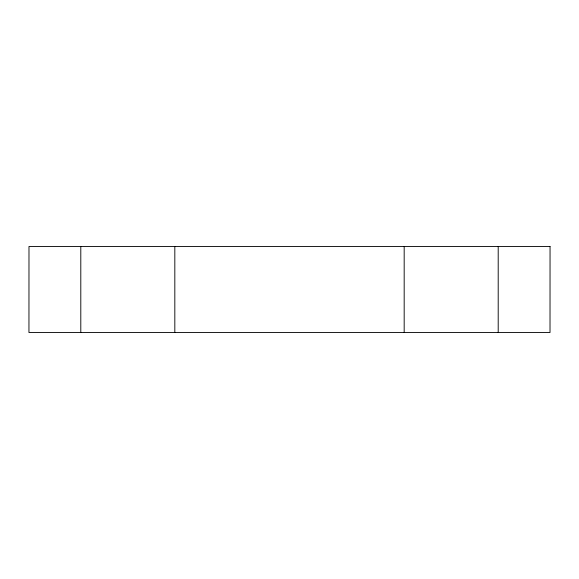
<?xml version="1.0" encoding="UTF-8"?>
<svg xmlns="http://www.w3.org/2000/svg" width="579" height="579" viewBox="0 0 579 579"><rect width="100%" height="100%" fill="white"/><g stroke="black" fill="none" stroke-linecap="round" stroke-linejoin="round"><path stroke-width="0.87" d="M498.201 246.495L498.201 332.505M404.178 246.495L404.178 332.505M174.822 246.495L174.822 332.505M80.799 246.495L80.799 332.505M550.014 246.495L28.986 246.495L28.95 332.505L550.014 332.505L550.05 246.495"/></g></svg>
